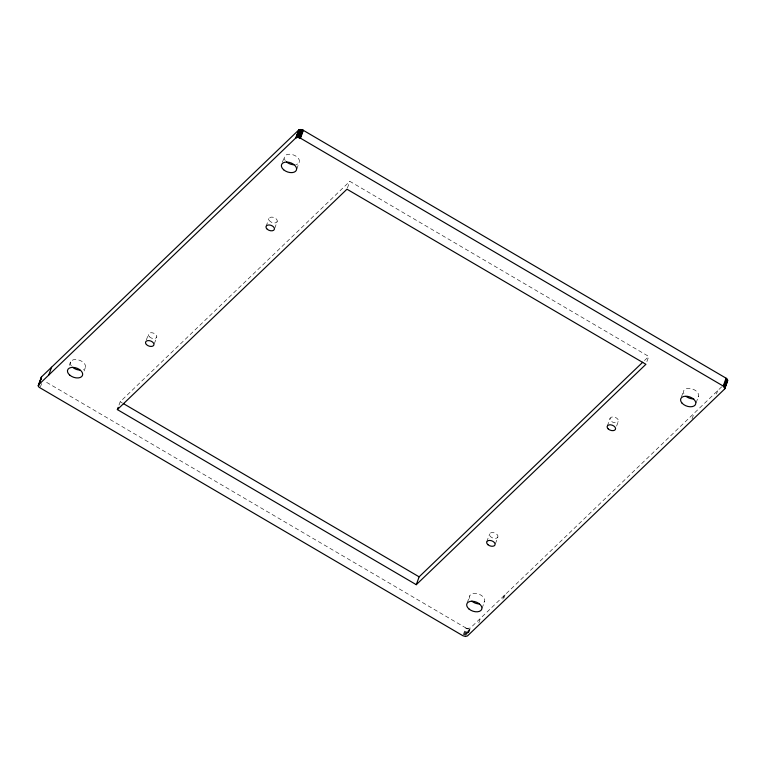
<?xml version="1.0" encoding="UTF-8"?>
<svg xmlns="http://www.w3.org/2000/svg" width="766" height="766" viewBox="0 0 766 766"><rect width="100%" height="100%" fill="white"/><g stroke="black" fill="none" stroke-linecap="round" stroke-linejoin="round"><path stroke-width="0.57" stroke-dasharray="3.83 2.87" d="M40.426 386.887L41.642 383.527M69.294 365.334L70.51 361.964M84.078 371.012L85.304 367.642M118.979 405.099L120.205 401.729L349.832 181.341L648.754 356.449L645.91 364.3M146.354 340.008L148.384 334.397M154.359 343.647L156.791 336.916M282.415 162.258L284.445 156.647M266.108 226.315L268.952 218.454M274.726 228.345L277.168 221.613A4.404 2.691 19.9 0 0 271.911 217.094A4.404 2.691 19.9 0 0 270.101 221.393A4.404 2.691 19.9 0 0 277.168 221.613M296.787 169.056L299.228 162.315M347.391 188.072L349.832 181.341M486.783 541.773L489.627 533.912M467.317 602.564L469.75 595.833M495.401 543.803L497.843 537.071A4.404 2.691 19.9 0 0 492.586 532.552A4.404 2.691 19.9 0 0 490.776 536.851A4.404 2.691 19.9 0 0 497.843 537.071M463.325 634.612L465.757 627.881L44.926 381.363M463.947 634.928L466.389 628.197L465.757 627.881M464.598 635.158L467.04 628.426L470.372 628.015L721.668 386.84M465.259 635.311L467.691 628.57M465.9 635.368L468.332 628.637M466.906 634.219L468.945 628.608M467.873 632.994L469.501 628.503M468.352 632.793L469.979 628.302M468.754 632.505L470.372 628.015M482.101 608.242L484.533 601.502M478.779 622.882L480.406 618.392M502.793 599.108L504.009 595.737M503.894 598.045L505.11 594.675M607.333 425.982L610.176 418.121M616.601 426.107L618.229 421.616A4.404 2.691 19.9 0 0 613.346 416.943A4.404 2.691 19.9 0 0 611.038 421.041A4.404 2.691 19.9 0 0 618.229 421.616M681.472 396.807L683.502 391.196M696.131 402.792L698.563 396.06M692.024 418.945L694.053 413.334M716.44 394.05L717.665 390.679M644.436 360.585L648.754 356.449M466.389 628.197L467.04 628.426M120.205 401.729L122.263 402.935M71.353 365.957A7.919 4.845 19.9 0 1 73.45 359.761A7.919 4.845 19.9 0 1 83.686 362.768A7.919 4.845 19.9 0 1 83.37 369.499M285.278 160.63A7.919 4.845 19.9 0 1 287.939 154.311A7.919 4.845 19.9 0 1 298.395 158.332A7.919 4.845 19.9 0 1 295.733 164.652M469.797 598.447A7.919 4.845 19.9 0 1 479.028 594.196A7.919 4.845 19.9 0 1 482.609 603.359M683.904 393.877A7.919 4.845 19.9 0 1 692.253 388.927A7.919 4.845 19.9 0 1 696.945 398.081M149.236 336.647A4.404 2.691 19.9 0 0 156.513 337.557A4.404 2.691 19.9 0 0 152.013 332.76A4.404 2.691 19.9 0 0 149.236 336.647"/><path stroke-width="1.15" d="M38.31 385.442L41.565 376.834L298.606 130.134L300.368 129.511L303.336 130.335L726.091 378.193L727.681 380.721L724.693 388.965L467.528 635.876L465.489 636.489L462.913 635.732L38.999 387.213L38.3 385.873L38.721 384.685L295.762 137.985L297.524 137.363L300.492 138.196L723.238 386.054L724.837 388.573M41.287 377.188L41.498 378.911M38.3 385.873L41.565 376.834M38.415 386.323L40.857 379.582M48.737 375.072L51.581 367.211M117.361 409.59L346.979 189.202L645.91 364.3L416.283 584.688L117.361 409.59L118.165 407.34M295.762 137.985L298.797 129.971M296.155 137.698L298.999 129.837M296.385 137.583L299.238 129.722M296.643 137.497L299.487 129.636M296.911 137.43L299.765 129.569M297.208 137.382L300.052 129.531M297.524 137.363L300.368 129.511M297.869 137.373L300.712 129.511M298.213 137.392L301.057 129.54M298.548 137.449L301.392 129.588M298.884 137.516L301.727 129.655M299.219 137.602L302.063 129.751M299.544 137.717L302.388 129.866M299.87 137.851L302.714 130M300.186 138.014L303.03 130.153M300.492 138.196L303.336 130.335M416.283 584.688L419.126 576.836L642.712 362.241M723.238 386.054L726.091 378.193M723.774 386.437L726.618 378.576M724.205 386.849L727.049 378.988M724.54 387.28L727.384 379.429M724.751 387.72L727.595 379.869M724.425 389.31L727.7 380.3M123.297 403.538L419.126 576.836M79.97 370.093A7.919 4.845 19.9 0 1 72.579 367.249M293.905 164.767A7.919 4.845 19.9 0 1 286.513 161.932M479.21 603.953A7.919 4.845 19.9 0 1 471.818 601.118M693.747 398.914A7.919 4.845 19.9 0 1 686.212 396.482M267.257 229.254A4.404 2.691 19.9 0 0 274.324 229.465A4.404 2.691 19.9 0 0 269.067 224.955A4.404 2.691 19.9 0 0 267.257 229.254M283.669 169.793A7.919 4.845 19.9 0 0 296.385 170.176A7.919 4.845 19.9 0 0 286.924 162.047A7.919 4.845 19.9 0 0 283.669 169.793M69.735 375.11A7.919 4.845 19.9 0 0 82.46 375.503A7.919 4.845 19.9 0 0 73 367.374A7.919 4.845 19.9 0 0 69.735 375.11M146.392 344.509A4.404 2.691 19.9 0 0 153.669 345.418A4.404 2.691 19.9 0 0 149.169 340.621A4.404 2.691 19.9 0 0 146.392 344.509M487.932 544.712A4.404 2.691 19.9 0 0 494.999 544.923A4.404 2.691 19.9 0 0 489.742 540.413A4.404 2.691 19.9 0 0 487.932 544.712M468.974 608.98A7.919 4.845 19.9 0 0 481.69 609.363A7.919 4.845 19.9 0 0 472.229 601.233A7.919 4.845 19.9 0 0 468.974 608.98M681.999 403.088A7.919 4.845 19.9 0 0 695.145 405.051A7.919 4.845 19.9 0 0 687.418 396.319A7.919 4.845 19.9 0 0 681.999 403.088M608.194 428.903A4.404 2.691 19.9 0 0 615.385 429.467A4.404 2.691 19.9 0 0 610.502 424.804A4.404 2.691 19.9 0 0 608.194 428.903"/></g></svg>
